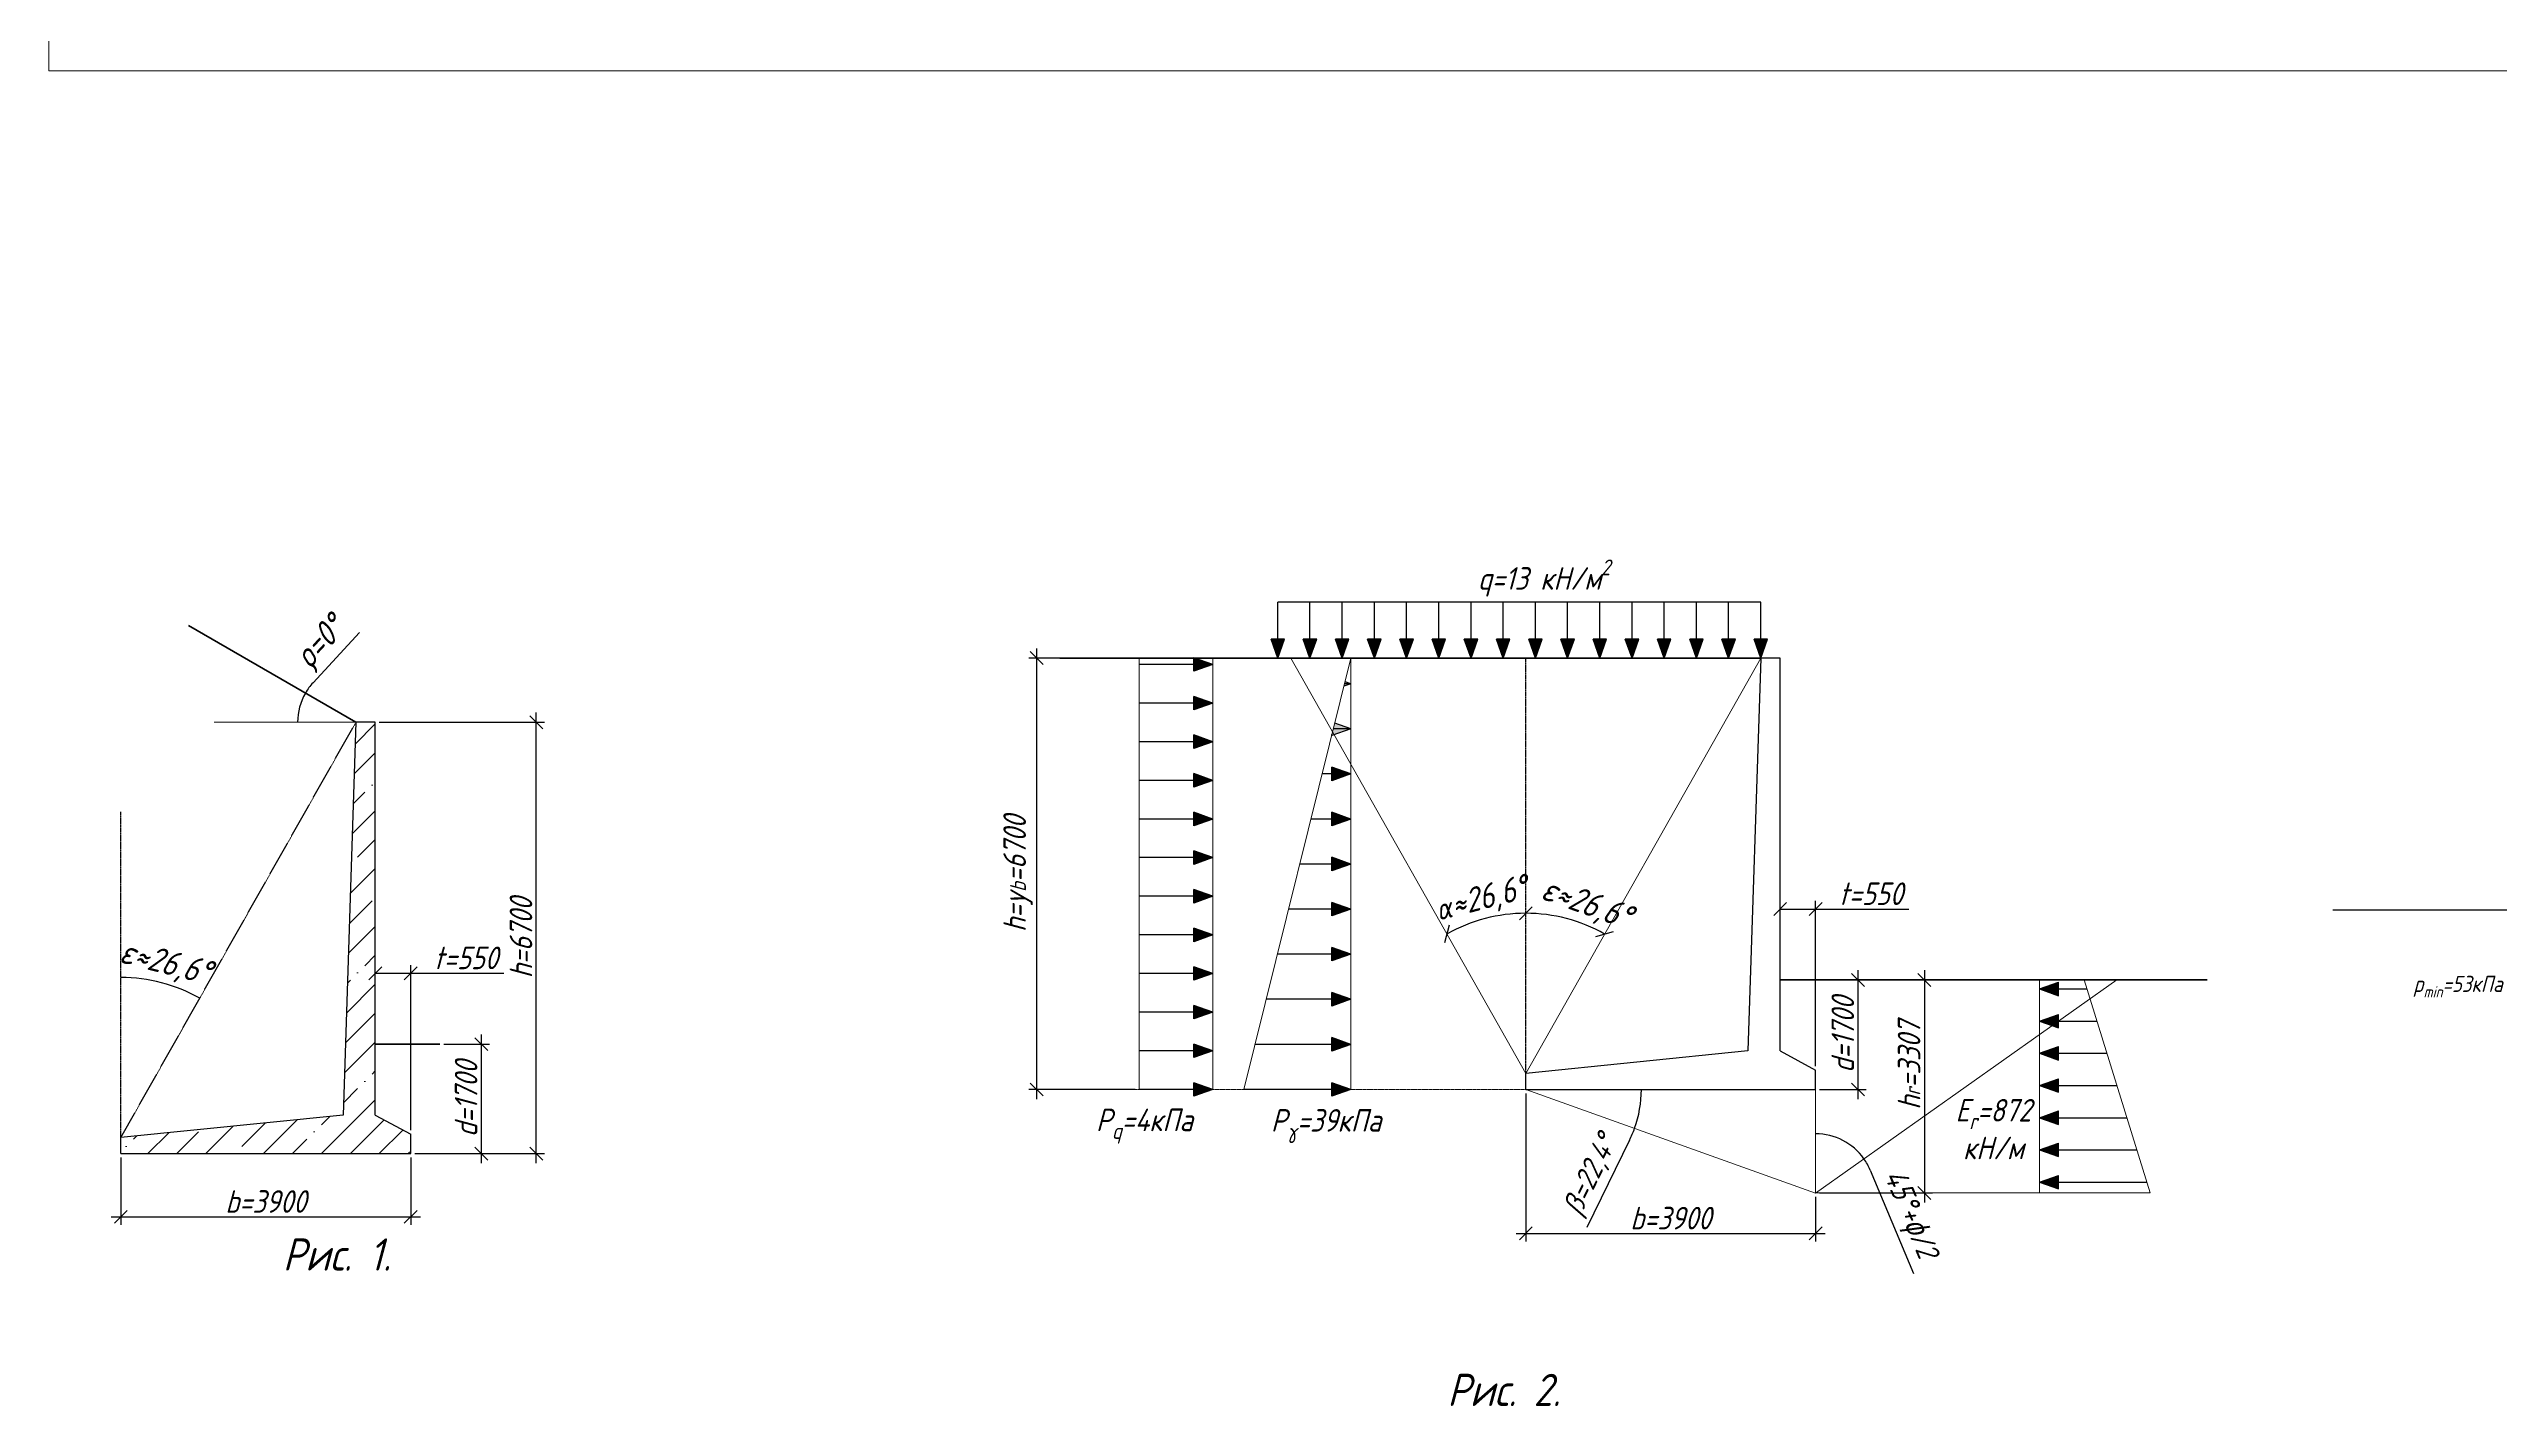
# Model space of a CAD drawing. Header units: millimetres. Extents: x -1004 to 900128, y -352756 to 107728.
# Drawn here: x 1832 to 39871, y -551 to 20523 of the extents above; entities that cross this region are included whole.
import ezdxf

# ---------------------------------------------------------------- set-up
doc = ezdxf.new("R2010")
doc.units = ezdxf.units.MM
doc.linetypes.add('ACAD_ISO02W100', pattern=[15, 12, -3])
doc.linetypes.add('ACAD_ISO04W100', pattern=[30, 24, -3, 0, -3])
for name, color, linetype, lineweight in [('axles', 152, 'ACAD_ISO04W100', 20), ('basic', 95, 'Continuous', 30), ('hatch', 117, 'ACAD_ISO02W100', 25), ('hatching', 225, 'Continuous', 20), ('size', 45, 'Continuous', 20), ('text', 13, 'Continuous', 20), ('thick', 42, 'Continuous', 35), ('thin', 153, 'Continuous', 18)]:
    doc.layers.add(name, color=color, linetype=linetype, lineweight=lineweight)
doc.styles.add('Structures', font='isocpeur.ttf', dxfattribs={"width": 0.85, "oblique": 15})
doc.styles.add('structures 5', font='isocpeur.ttf', dxfattribs={"width": 0.85, "oblique": 15, "height": 5})
doc.dimstyles.new('structures 3.5', dxfattribs={"dimtxt": 3.5, "dimasz": 2, "dimexe": 1.25, "dimexo": 0.625, "dimtad": 1, "dimtxsty": 'Structures', "dimblk": 'OBLIQUE', "dimcen": 2.5, "dimdle": 1.5, "dimadec": 0, "dimazin": 0, "dimtfac": 1, "dimtmove": 0, "dimatfit": 3, "dimfxl": 1, "dimarcsym": 0})

# ---------------------------------------------------------------- blocks, each defined once
blk = doc.blocks.new('*D25')
at = {"layer": 'Defpoints', "color": 0, "transparency": 16777216}
for p in [(6598, 10068), (2948, 8678), (3784, 5959), (2948, 3618), (2948, 3618)]:
    blk.add_point(p, dxfattribs=at)
at = {"layer": 'size', "color": 0, "lineweight": -2, "transparency": 16777216}
blk.add_arc((2948, 3618), 2486, 60.4948, 90, dxfattribs=at)
at = {"layer": 'size', "color": 0, "transparency": 16777216, "insert": (3634, 6308), "char_height": 350, "attachment_point": 5, "rotation": 345.6873, "style": 'Structures'}
blk.add_mtext('{\\H1.08333x;ε≈26,6%%D}', dxfattribs=at)
blk = doc.blocks.new('_None')
blk = doc.blocks.new('_Oblique')
at = {"color": 0, "linetype": 'ByBlock', "lineweight": -2}
blk.add_line((-0.5, -0.5), (0.5, 0.5), dxfattribs=at)
blk = doc.blocks.new('*D27')
at = {"layer": 'Defpoints', "color": 0, "transparency": 16777216}
for p in [(2948, 3368), (7448, 3368), (7448, 2387)]:
    blk.add_point(p, dxfattribs=at)
at = {"layer": 'size', "color": 0, "lineweight": -2, "transparency": 16777216}
for p, q in [((2948, 3306), (2948, 2262)), ((7448, 3306), (7448, 2262)), ((2798, 2387), (7598, 2387))]:
    blk.add_line(p, q, dxfattribs=at)
at = {"layer": 'size', "color": 0, "lineweight": -2, "transparency": 16777216, "xscale": 200, "yscale": 200, "zscale": 200, "rotation": 180}
blk.add_blockref('_Oblique', (2948, 2387), dxfattribs=at)
at = {"layer": 'size', "color": 0, "lineweight": -2, "transparency": 16777216, "xscale": 200, "yscale": 200, "zscale": 200}
blk.add_blockref('_Oblique', (7448, 2387), dxfattribs=at)
at = {"layer": 'size', "color": 0, "transparency": 16777216, "insert": (5198, 2625), "char_height": 350, "attachment_point": 5, "style": 'Structures'}
blk.add_mtext('b=3900', dxfattribs=at)
blk = doc.blocks.new('*D28')
at = {"layer": 'Defpoints', "color": 0, "transparency": 16777216}
for p in [(7898, 5068), (8546, 5068), (7448, 3368)]:
    blk.add_point(p, dxfattribs=at)
at = {"layer": 'size', "color": 0, "lineweight": -2, "transparency": 16777216}
for p, q in [((7960, 5068), (8671, 5068)), ((8546, 3218), (8546, 5218)), ((7510, 3368), (8671, 3368))]:
    blk.add_line(p, q, dxfattribs=at)
at = {"layer": 'size', "color": 0, "lineweight": -2, "transparency": 16777216, "xscale": 200, "yscale": 200, "zscale": 200}
for p, rotation in [((8546, 5068), 90), ((8546, 3368), 270)]:
    blk.add_blockref('_Oblique', p, dxfattribs=dict(at, rotation=rotation))
at = {"layer": 'size', "color": 0, "transparency": 16777216, "insert": (8308, 4218), "char_height": 350, "attachment_point": 5, "rotation": 90, "style": 'Structures'}
blk.add_mtext('d=1700', dxfattribs=at)
blk = doc.blocks.new('*D29')
at = {"layer": 'Defpoints', "color": 0, "transparency": 16777216}
for p in [(6898, 10068), (9398, 10068), (7448, 3368)]:
    blk.add_point(p, dxfattribs=at)
at = {"layer": 'size', "color": 0, "lineweight": -2, "transparency": 16777216}
for p, q in [((6960, 10068), (9523, 10068)), ((9398, 3218), (9398, 10218)), ((7510, 3368), (9523, 3368))]:
    blk.add_line(p, q, dxfattribs=at)
at = {"layer": 'size', "color": 0, "lineweight": -2, "transparency": 16777216, "xscale": 200, "yscale": 200, "zscale": 200}
for p, rotation in [((9398, 10068), 90), ((9398, 3368), 270)]:
    blk.add_blockref('_Oblique', p, dxfattribs=dict(at, rotation=rotation))
at = {"layer": 'size', "color": 0, "transparency": 16777216, "insert": (9160, 6718), "char_height": 350, "attachment_point": 5, "rotation": 90, "style": 'Structures'}
blk.add_mtext('h=6700', dxfattribs=at)
blk = doc.blocks.new('*D30')
at = {"layer": 'Defpoints', "color": 0, "transparency": 16777216}
for p in [(6898, 6170), (6898, 5068), (7448, 3668)]:
    blk.add_point(p, dxfattribs=at)
at = {"layer": 'size', "color": 0, "lineweight": -2, "transparency": 16777216}
for p, q in [((6898, 5131), (6898, 6295)), ((6898, 6170), (7598, 6170)), ((7448, 3731), (7448, 6295)), ((7448, 6170), (8893, 6170))]:
    blk.add_line(p, q, dxfattribs=at)
at = {"layer": 'size', "color": 0, "lineweight": -2, "transparency": 16777216, "xscale": 200, "yscale": 200, "zscale": 200, "rotation": 180}
blk.add_blockref('_Oblique', (6898, 6170), dxfattribs=at)
at = {"layer": 'size', "color": 0, "lineweight": -2, "transparency": 16777216, "xscale": 200, "yscale": 200, "zscale": 200}
blk.add_blockref('_Oblique', (7448, 6170), dxfattribs=at)
at = {"layer": 'size', "color": 0, "transparency": 16777216, "insert": (8308, 6408), "char_height": 350, "attachment_point": 5, "style": 'Structures'}
blk.add_mtext('t=550', dxfattribs=at)
blk = doc.blocks.new('*D31')
at = {"layer": 'Defpoints', "color": 0, "transparency": 16777216}
for p in [(4000, 11568), (4398, 10068), (5705, 10225), (6598, 10068), (6598, 10068)]:
    blk.add_point(p, dxfattribs=at)
at = {"layer": 'size', "color": 0, "lineweight": -2, "transparency": 16777216}
blk.add_line((5932, 10682), (6652, 11464), dxfattribs=at)
for start, end in [(137.3264, 150), (150, 180)]:
    blk.add_arc((6598, 10068), 906, start, end, dxfattribs=at)
at = {"layer": 'size', "color": 0, "transparency": 16777216, "insert": (6065, 11282), "char_height": 350, "attachment_point": 5, "rotation": 47.3264, "style": 'Structures'}
blk.add_mtext('{\\H1.08333x;ρ=0%%D}', dxfattribs=at)
blk = doc.blocks.new('*D32')
at = {"layer": 'Defpoints', "color": 0, "transparency": 16777216}
for p in [(24761, 11065), (28411, 11065), (25185, 7064), (24761, 4615), (24761, 4615)]:
    blk.add_point(p, dxfattribs=at)
at = {"layer": 'size', "color": 0, "lineweight": -2, "transparency": 16777216}
blk.add_arc((24761, 4615), 2486, 60.4948, 90, dxfattribs=at)
at = {"layer": 'size', "color": 0, "lineweight": -2, "transparency": 16777216, "xscale": 200, "yscale": 200, "zscale": 200}
for p, rotation in [((24761, 7101), 180), ((25985, 6778), 330.4948485991387)]:
    blk.add_blockref('_Oblique', p, dxfattribs=dict(at, rotation=rotation))
at = {"layer": 'size', "color": 0, "transparency": 16777216, "insert": (25695, 7229), "char_height": 350, "attachment_point": 5, "rotation": 340.3299, "style": 'Structures'}
blk.add_mtext('{\\H1.08333x;ε≈26,6%%D}', dxfattribs=at)
blk = doc.blocks.new('*D33')
at = {"layer": 'Defpoints', "color": 0, "transparency": 16777216}
for p in [(24761, 4365), (29261, 2758), (29261, 2129)]:
    blk.add_point(p, dxfattribs=at)
at = {"layer": 'size', "color": 0, "lineweight": -2, "transparency": 16777216}
for p, q in [((24761, 4303), (24761, 2004)), ((29261, 2696), (29261, 2004)), ((24611, 2129), (29411, 2129))]:
    blk.add_line(p, q, dxfattribs=at)
at = {"layer": 'size', "color": 0, "lineweight": -2, "transparency": 16777216, "xscale": 200, "yscale": 200, "zscale": 200, "rotation": 180}
blk.add_blockref('_Oblique', (24761, 2129), dxfattribs=at)
at = {"layer": 'size', "color": 0, "lineweight": -2, "transparency": 16777216, "xscale": 200, "yscale": 200, "zscale": 200}
blk.add_blockref('_Oblique', (29261, 2129), dxfattribs=at)
at = {"layer": 'size', "color": 0, "transparency": 16777216, "insert": (27011, 2367), "char_height": 350, "attachment_point": 5, "style": 'Structures'}
blk.add_mtext('b=3900', dxfattribs=at)
blk = doc.blocks.new('*D34')
at = {"layer": 'Defpoints', "color": 0, "transparency": 16777216}
for p in [(28711, 6065), (29920, 6065), (29261, 4365)]:
    blk.add_point(p, dxfattribs=at)
at = {"layer": 'size', "color": 0, "lineweight": -2, "transparency": 16777216}
for p, q in [((29920, 4215), (29920, 6215)), ((28773, 6065), (30045, 6065)), ((29323, 4365), (30045, 4365))]:
    blk.add_line(p, q, dxfattribs=at)
at = {"layer": 'size', "color": 0, "lineweight": -2, "transparency": 16777216, "xscale": 200, "yscale": 200, "zscale": 200}
for p, rotation in [((29920, 6065), 90), ((29920, 4365), 270)]:
    blk.add_blockref('_Oblique', p, dxfattribs=dict(at, rotation=rotation))
at = {"layer": 'size', "color": 0, "transparency": 16777216, "insert": (29683, 5215), "char_height": 350, "attachment_point": 5, "rotation": 90, "style": 'Structures'}
blk.add_mtext('d=1700', dxfattribs=at)
blk = doc.blocks.new('*D35')
at = {"layer": 'Defpoints', "color": 0, "transparency": 16777216}
for p in [(28711, 7167), (28711, 6065), (29261, 4665)]:
    blk.add_point(p, dxfattribs=at)
at = {"layer": 'size', "color": 0, "lineweight": -2, "transparency": 16777216}
for p, q in [((28711, 6128), (28711, 7292)), ((29261, 4728), (29261, 7292)), ((28711, 7167), (29411, 7167)), ((29261, 7167), (30706, 7167))]:
    blk.add_line(p, q, dxfattribs=at)
at = {"layer": 'size', "color": 0, "lineweight": -2, "transparency": 16777216, "xscale": 200, "yscale": 200, "zscale": 200, "rotation": 180}
blk.add_blockref('_Oblique', (28711, 7167), dxfattribs=at)
at = {"layer": 'size', "color": 0, "lineweight": -2, "transparency": 16777216, "xscale": 200, "yscale": 200, "zscale": 200}
blk.add_blockref('_Oblique', (29261, 7167), dxfattribs=at)
at = {"layer": 'size', "color": 0, "transparency": 16777216, "insert": (30121, 7405), "char_height": 350, "attachment_point": 5, "style": 'Structures'}
blk.add_mtext('t=550', dxfattribs=at)
blk = doc.blocks.new('*D36')
at = {"layer": 'Defpoints', "color": 0, "transparency": 16777216}
for p in [(30788, 6065), (29261, 2758), (30949, 2758)]:
    blk.add_point(p, dxfattribs=at)
at = {"layer": 'size', "color": 0, "lineweight": -2, "transparency": 16777216}
for p, q in [((30949, 6215), (30949, 2608)), ((30851, 6065), (31074, 6065)), ((29323, 2758), (31074, 2758))]:
    blk.add_line(p, q, dxfattribs=at)
at = {"layer": 'size', "color": 0, "lineweight": -2, "transparency": 16777216, "xscale": 200, "yscale": 200, "zscale": 200}
for p, rotation in [((30949, 6065), 90), ((30949, 2758), 270)]:
    blk.add_blockref('_Oblique', p, dxfattribs=dict(at, rotation=rotation))
at = {"layer": 'size', "color": 0, "transparency": 16777216, "insert": (30712, 4738), "char_height": 350, "attachment_point": 5, "rotation": 90, "style": 'Structures'}
blk.add_mtext('h{\\H0.7x;\\S^ r;}=3307', dxfattribs=at)
blk = doc.blocks.new('*D37')
at = {"layer": 'Defpoints', "color": 0, "transparency": 16777216}
for p in [(24761, 4365), (24761, 4365), (29261, 4365), (26543, 4160), (29261, 2757)]:
    blk.add_point(p, dxfattribs=at)
at = {"layer": 'size', "color": 0, "lineweight": -2, "transparency": 16777216}
blk.add_line((26372, 3577), (25709, 2220), dxfattribs=at)
for start, end in [(340.3359, 0), (333.9455, 340.3359)]:
    blk.add_arc((24761, 4365), 1794, start, end, dxfattribs=at)
at = {"layer": 'size', "color": 0, "transparency": 16777216, "insert": (25789, 3022), "char_height": 350, "attachment_point": 5, "rotation": 63.9455, "style": 'Structures'}
blk.add_mtext('{\\H0.95833x;β=22,4%%D}', dxfattribs=at)
blk = doc.blocks.new('*D38')
at = {"layer": 'Defpoints', "color": 0, "transparency": 16777216}
for p in [(33940, 6065), (29261, 4365), (29548, 3630), (29261, 2757), (29261, 2757)]:
    blk.add_point(p, dxfattribs=at)
at = {"layer": 'size', "color": 0, "lineweight": -2, "transparency": 16777216}
blk.add_line((30108, 3113), (30781, 1509), dxfattribs=at)
for start, end in [(35.2586, 90), (22.7695, 35.2586)]:
    blk.add_arc((29261, 2757), 919, start, end, dxfattribs=at)
at = {"layer": 'size', "color": 0, "transparency": 16777216, "insert": (30710, 2422), "char_height": 350, "attachment_point": 5, "rotation": 292.7695, "style": 'Structures'}
blk.add_mtext('45%%D+{\\H0.95833x;ϕ/2}', dxfattribs=at)
blk = doc.blocks.new('*D39')
at = {"layer": 'Defpoints', "color": 0, "transparency": 16777216}
for p in [(21111, 11065), (24761, 9675), (23924, 6956), (24761, 4615), (24761, 4615)]:
    blk.add_point(p, dxfattribs=at)
at = {"layer": 'size', "color": 0, "lineweight": -2, "transparency": 16777216}
blk.add_arc((24761, 4615), 2486, 90, 119.5052, dxfattribs=at)
at = {"layer": 'size', "color": 0, "lineweight": -2, "transparency": 16777216, "xscale": 200, "yscale": 200, "zscale": 200, "rotation": 209.5051514008614}
blk.add_blockref('_Oblique', (23536, 6778), dxfattribs=at)
at = {"layer": 'size', "color": 0, "lineweight": -2, "transparency": 16777216, "xscale": 200, "yscale": 200, "zscale": 200}
blk.add_blockref('_Oblique', (24761, 7101), dxfattribs=at)
at = {"layer": 'size', "color": 0, "transparency": 16777216, "insert": (24074, 7304), "char_height": 350, "width": 1326.72, "attachment_point": 5, "rotation": 14.3127, "style": 'Structures'}
blk.add_mtext('{\\H0.95833x;α\\H1.13044x;≈26,6%%D}', dxfattribs=at)
blk = doc.blocks.new('*D40')
at = {"layer": 'Defpoints', "color": 0, "transparency": 16777216}
for p in [(17168, 11065), (18760, 11065), (18760, 4365)]:
    blk.add_point(p, dxfattribs=at)
at = {"layer": 'size', "color": 0, "lineweight": -2, "transparency": 16777216}
for p, q in [((18697, 11065), (17043, 11065)), ((17168, 4215), (17168, 11215)), ((18697, 4365), (17043, 4365))]:
    blk.add_line(p, q, dxfattribs=at)
at = {"layer": 'size', "color": 0, "lineweight": -2, "transparency": 16777216, "xscale": 200, "yscale": 200, "zscale": 200}
for p, rotation in [((17168, 11065), 90), ((17168, 4365), 270)]:
    blk.add_blockref('_Oblique', p, dxfattribs=dict(at, rotation=rotation))
at = {"layer": 'size', "color": 0, "transparency": 16777216, "insert": (16878, 7715), "char_height": 350, "attachment_point": 5, "rotation": 90, "style": 'Structures'}
blk.add_mtext('h=y{\\H0.7x;\\S^ b;}=6700', dxfattribs=at)

msp = doc.modelspace()

# ---------------------------------------------------------------- hatches: boundary and pattern name
at = {"layer": 'basic'}
h = msp.add_hatch(color=256, dxfattribs=at)
h.dxf.hatch_style = 1
h.paths.add_polyline_path([(19607.031, 11069.953), (19901.687, 10965.028), (19607.031, 10965.028)])
h.paths.add_polyline_path([(19607.031, 10965.028), (19901.687, 10965.028), (19607.031, 10860.103)])
h = msp.add_hatch(color=256, dxfattribs=at)
h.dxf.hatch_style = 1
h.paths.add_polyline_path([(20805.629, 11359.685), (20910.554, 11065.028), (20910.554, 11359.685)])
h.paths.add_polyline_path([(20910.554, 11359.685), (20910.554, 11065.028), (21015.479, 11359.685)])
h = msp.add_hatch(color=256, dxfattribs=at)
h.dxf.hatch_style = 1
h.paths.add_polyline_path([(21305.629, 11359.685), (21410.554, 11065.028), (21410.554, 11359.685)])
h.paths.add_polyline_path([(21410.554, 11359.685), (21410.554, 11065.028), (21515.479, 11359.685)])
h = msp.add_hatch(color=256, dxfattribs=at)
h.dxf.hatch_style = 1
h.paths.add_polyline_path([(21805.629, 11359.685), (21910.554, 11065.028), (21910.554, 11359.685)])
h.paths.add_polyline_path([(21910.554, 11359.685), (21910.554, 11065.028), (22015.479, 11359.685)])
h = msp.add_hatch(color=256, dxfattribs=at)
h.dxf.hatch_style = 1
h.paths.add_polyline_path([(22305.629, 11359.685), (22410.554, 11065.028), (22410.554, 11359.685)])
h.paths.add_polyline_path([(22410.554, 11359.685), (22410.554, 11065.028), (22515.479, 11359.685)])
h = msp.add_hatch(color=256, dxfattribs=at)
h.dxf.hatch_style = 1
h.paths.add_polyline_path([(22805.629, 11359.685), (22910.554, 11065.028), (22910.554, 11359.685)])
h.paths.add_polyline_path([(22910.554, 11359.685), (22910.554, 11065.028), (23015.479, 11359.685)])
h = msp.add_hatch(color=256, dxfattribs=at)
h.dxf.hatch_style = 1
h.paths.add_polyline_path([(23305.629, 11359.685), (23410.554, 11065.028), (23410.554, 11359.685)])
h.paths.add_polyline_path([(23410.554, 11359.685), (23410.554, 11065.028), (23515.479, 11359.685)])
h = msp.add_hatch(color=256, dxfattribs=at)
h.dxf.hatch_style = 1
h.paths.add_polyline_path([(23805.629, 11359.685), (23910.554, 11065.028), (23910.554, 11359.685)])
h.paths.add_polyline_path([(23910.554, 11359.685), (23910.554, 11065.028), (24015.479, 11359.685)])
h = msp.add_hatch(color=256, dxfattribs=at)
h.dxf.hatch_style = 1
h.paths.add_polyline_path([(24305.629, 11359.685), (24410.554, 11065.028), (24410.554, 11359.685)])
h.paths.add_polyline_path([(24410.554, 11359.685), (24410.554, 11065.028), (24515.479, 11359.685)])
h = msp.add_hatch(color=256, dxfattribs=at)
h.dxf.hatch_style = 1
h.paths.add_polyline_path([(24805.629, 11359.685), (24910.554, 11065.028), (24910.554, 11359.685)])
h.paths.add_polyline_path([(24910.554, 11359.685), (24910.554, 11065.028), (25015.479, 11359.685)])
h = msp.add_hatch(color=256, dxfattribs=at)
h.dxf.hatch_style = 1
h.paths.add_polyline_path([(25305.629, 11359.685), (25410.554, 11065.028), (25410.554, 11359.685)])
h.paths.add_polyline_path([(25410.554, 11359.685), (25410.554, 11065.028), (25515.479, 11359.685)])
h = msp.add_hatch(color=256, dxfattribs=at)
h.dxf.hatch_style = 1
h.paths.add_polyline_path([(25805.629, 11359.685), (25910.554, 11065.028), (25910.554, 11359.685)])
h.paths.add_polyline_path([(25910.554, 11359.685), (25910.554, 11065.028), (26015.479, 11359.685)])
h = msp.add_hatch(color=256, dxfattribs=at)
h.dxf.hatch_style = 1
h.paths.add_polyline_path([(26305.629, 11359.685), (26410.554, 11065.028), (26410.554, 11359.685)])
h.paths.add_polyline_path([(26410.554, 11359.685), (26410.554, 11065.028), (26515.479, 11359.685)])
h = msp.add_hatch(color=256, dxfattribs=at)
h.dxf.hatch_style = 1
h.paths.add_polyline_path([(26805.629, 11359.685), (26910.554, 11065.028), (26910.554, 11359.685)])
h.paths.add_polyline_path([(26910.554, 11359.685), (26910.554, 11065.028), (27015.479, 11359.685)])
h = msp.add_hatch(color=256, dxfattribs=at)
h.dxf.hatch_style = 1
h.paths.add_polyline_path([(27305.629, 11359.685), (27410.554, 11065.028), (27410.554, 11359.685)])
h.paths.add_polyline_path([(27410.554, 11359.685), (27410.554, 11065.028), (27515.479, 11359.685)])
h = msp.add_hatch(color=256, dxfattribs=at)
h.dxf.hatch_style = 1
h.paths.add_polyline_path([(27805.629, 11359.685), (27910.554, 11065.028), (27910.554, 11359.685)])
h.paths.add_polyline_path([(27910.554, 11359.685), (27910.554, 11065.028), (28015.479, 11359.685)])
h = msp.add_hatch(color=256, dxfattribs=at)
h.dxf.hatch_style = 1
h.paths.add_polyline_path([(28305.629, 11359.685), (28410.554, 11065.028), (28410.554, 11359.685)])
h.paths.add_polyline_path([(28410.554, 11359.685), (28410.554, 11065.028), (28515.479, 11359.685)])
h = msp.add_hatch(color=256, dxfattribs=at)
h.dxf.hatch_style = 1
h.paths.add_polyline_path([(21954.226, 10697.514), (21946.162, 10665.028), (22045.455, 10665.028)])
h.paths.add_polyline_path([(22045.455, 10665.028), (21946.162, 10665.028), (21936.534, 10626.242)])
h.paths.add_polyline_path([(22045.455, 9965.028), (21772.4, 9965.028), (21760.397, 9916.675), (21785.432, 9872.436)])
h.paths.add_polyline_path([(21794.576, 10054.364), (21772.4, 9965.028), (22045.455, 9965.028)])
h.paths.add_polyline_path([(21760.397, 9916.675), (21750.799, 9878.008), (21750.799, 9860.103), (21785.432, 9872.436)])
h = msp.add_hatch(color=256, dxfattribs=at)
h.dxf.hatch_style = 1
h.paths.add_polyline_path([(19607.031, 10469.953), (19901.687, 10365.028), (19607.031, 10365.028)])
h.paths.add_polyline_path([(19607.031, 10365.028), (19901.687, 10365.028), (19607.031, 10260.103)])
h = msp.add_hatch(color=256, dxfattribs=at)
h.dxf.hatch_style = 1
h.paths.add_polyline_path([(19607.031, 9869.953), (19901.687, 9765.028), (19607.031, 9765.028)])
h.paths.add_polyline_path([(19607.031, 9765.028), (19901.687, 9765.028), (19607.031, 9660.103)])
h = msp.add_hatch(color=256, dxfattribs=at)
h.dxf.hatch_style = 1
h.paths.add_polyline_path([(19607.031, 9269.953), (19901.687, 9165.028), (19607.031, 9165.028)])
h.paths.add_polyline_path([(19607.031, 9165.028), (19901.687, 9165.028), (19607.031, 9060.103)])
h = msp.add_hatch(color=256, dxfattribs=at)
h.dxf.hatch_style = 1
h.paths.add_polyline_path([(21750.799, 9369.953), (22045.455, 9265.028), (21750.799, 9265.028)])
h.paths.add_polyline_path([(21750.799, 9265.028), (22045.455, 9265.028), (21750.799, 9160.103)])
h = msp.add_hatch(color=256, dxfattribs=at)
h.dxf.hatch_style = 1
h.paths.add_polyline_path([(19607.031, 8669.953), (19901.687, 8565.028), (19607.031, 8565.028)])
h.paths.add_polyline_path([(19607.031, 8565.028), (19901.687, 8565.028), (19607.031, 8460.103)])
h = msp.add_hatch(color=256, dxfattribs=at)
h.dxf.hatch_style = 1
h.paths.add_polyline_path([(21750.799, 8669.953), (22045.455, 8565.028), (21750.799, 8565.028)])
h.paths.add_polyline_path([(21750.799, 8565.028), (22045.455, 8565.028), (21750.799, 8460.103)])
h = msp.add_hatch(color=256, dxfattribs=at)
h.dxf.hatch_style = 1
h.paths.add_polyline_path([(19607.031, 8069.953), (19901.687, 7965.028), (19607.031, 7965.028)])
h.paths.add_polyline_path([(19607.031, 7965.028), (19901.687, 7965.028), (19607.031, 7860.103)])
h = msp.add_hatch(color=256, dxfattribs=at)
h.dxf.hatch_style = 1
h.paths.add_polyline_path([(21750.799, 7969.953), (22045.455, 7865.028), (21750.799, 7865.028)])
h.paths.add_polyline_path([(21750.799, 7865.028), (22045.455, 7865.028), (21750.799, 7760.103)])
h = msp.add_hatch(color=256, dxfattribs=at)
h.dxf.hatch_style = 1
h.paths.add_polyline_path([(19607.031, 7469.953), (19901.687, 7365.028), (19607.031, 7365.028)])
h.paths.add_polyline_path([(19607.031, 7365.028), (19901.687, 7365.028), (19607.031, 7260.103)])
h = msp.add_hatch(color=256, dxfattribs=at)
h.dxf.hatch_style = 1
h.paths.add_polyline_path([(21750.799, 7269.953), (22045.455, 7165.028), (21750.799, 7165.028)])
h.paths.add_polyline_path([(21750.799, 7165.028), (22045.455, 7165.028), (21750.799, 7060.103)])
h = msp.add_hatch(color=256, dxfattribs=at)
h.dxf.hatch_style = 1
h.paths.add_polyline_path([(19607.031, 6869.953), (19901.687, 6765.028), (19607.031, 6765.028)])
h.paths.add_polyline_path([(19607.031, 6765.028), (19901.687, 6765.028), (19607.031, 6660.103)])
h = msp.add_hatch(color=256, dxfattribs=at)
h.dxf.hatch_style = 1
h.paths.add_polyline_path([(21750.799, 6569.953), (22045.455, 6465.028), (21750.799, 6465.028)])
h.paths.add_polyline_path([(21750.799, 6465.028), (22045.455, 6465.028), (21750.799, 6360.103)])
h = msp.add_hatch(color=256, dxfattribs=at)
h.dxf.hatch_style = 1
h.paths.add_polyline_path([(19607.031, 6269.953), (19901.687, 6165.028), (19607.031, 6165.028)])
h.paths.add_polyline_path([(19607.031, 6165.028), (19901.687, 6165.028), (19607.031, 6060.103)])
h = msp.add_hatch(color=256, dxfattribs=at)
h.dxf.hatch_style = 1
h.paths.add_polyline_path([(21750.799, 5869.953), (22045.455, 5765.028), (21750.799, 5765.028)])
h.paths.add_polyline_path([(21750.799, 5765.028), (22045.455, 5765.028), (21750.799, 5660.103)])
h = msp.add_hatch(color=256, dxfattribs=at)
h.dxf.hatch_style = 1
h.paths.add_polyline_path([(33033.783, 6031.226), (32739.126, 5926.301), (33033.783, 5926.301)])
h.paths.add_polyline_path([(33033.783, 5926.301), (32739.126, 5926.301), (33033.783, 5821.375)])
h = msp.add_hatch(color=256, dxfattribs=at)
h.dxf.hatch_style = 1
h.paths.add_polyline_path([(19607.031, 5669.953), (19901.687, 5565.028), (19607.031, 5565.028)])
h.paths.add_polyline_path([(19607.031, 5565.028), (19901.687, 5565.028), (19607.031, 5460.103)])
h = msp.add_hatch(color=256, dxfattribs=at)
h.dxf.hatch_style = 1
h.paths.add_polyline_path([(33033.783, 5531.226), (32739.126, 5426.301), (33033.783, 5426.301)])
h.paths.add_polyline_path([(33033.783, 5426.301), (32739.126, 5426.301), (33033.783, 5321.375)])
h = msp.add_hatch(color=256, dxfattribs=at)
h.dxf.hatch_style = 1
h.paths.add_polyline_path([(19607.031, 5069.953), (19901.687, 4965.028), (19607.031, 4965.028)])
h.paths.add_polyline_path([(19607.031, 4965.028), (19901.687, 4965.028), (19607.031, 4860.103)])
h = msp.add_hatch(color=256, dxfattribs=at)
h.dxf.hatch_style = 1
h.paths.add_polyline_path([(21750.799, 5169.953), (22045.455, 5065.028), (21750.799, 5065.028)])
h.paths.add_polyline_path([(21750.799, 5065.028), (22045.455, 5065.028), (21750.799, 4960.103)])
h = msp.add_hatch(color=256, dxfattribs=at)
h.dxf.hatch_style = 1
h.paths.add_polyline_path([(33033.783, 5031.226), (32739.126, 4926.301), (33033.783, 4926.301)])
h.paths.add_polyline_path([(33033.783, 4926.301), (32739.126, 4926.301), (33033.783, 4821.375)])
h = msp.add_hatch(color=256, dxfattribs=at)
h.dxf.hatch_style = 1
h.paths.add_polyline_path([(19607.031, 4469.953), (19901.687, 4365.028), (19607.031, 4365.028)])
h.paths.add_polyline_path([(19607.031, 4365.028), (19901.687, 4365.028), (19607.031, 4260.103)])
h = msp.add_hatch(color=256, dxfattribs=at)
h.dxf.hatch_style = 1
h.paths.add_polyline_path([(21750.799, 4469.953), (22045.455, 4365.028), (21750.799, 4365.028)])
h.paths.add_polyline_path([(21750.799, 4365.028), (22045.455, 4365.028), (21750.799, 4260.103)])
h = msp.add_hatch(color=256, dxfattribs=at)
h.dxf.hatch_style = 1
h.paths.add_polyline_path([(33033.783, 4531.226), (32739.126, 4426.301), (33033.783, 4426.301)])
h.paths.add_polyline_path([(33033.783, 4426.301), (32739.126, 4426.301), (33033.783, 4321.375)])
h = msp.add_hatch(color=256, dxfattribs=at)
h.dxf.hatch_style = 1
h.paths.add_polyline_path([(33033.783, 4031.226), (32739.126, 3926.301), (33033.783, 3926.301)])
h.paths.add_polyline_path([(33033.783, 3926.301), (32739.126, 3926.301), (33033.783, 3821.375)])
h = msp.add_hatch(color=256, dxfattribs=at)
h.dxf.hatch_style = 1
h.paths.add_polyline_path([(33033.783, 3531.226), (32739.126, 3426.301), (33033.783, 3426.301)])
h.paths.add_polyline_path([(33033.783, 3426.301), (32739.126, 3426.301), (33033.783, 3321.375)])
h = msp.add_hatch(color=256, dxfattribs=at)
h.dxf.hatch_style = 1
h.paths.add_polyline_path([(33033.783, 3031.226), (32739.126, 2926.301), (33033.783, 2926.301)])
h.paths.add_polyline_path([(33033.783, 2926.301), (32739.126, 2926.301), (33033.783, 2821.375)])
at = {"layer": 'hatching'}
h = msp.add_hatch(dxfattribs=at)
h.set_pattern_fill('ANSI35', color=256, scale=100)
h.paths.add_polyline_path([(6897.722, 10068.139), (6597.722, 10068.139), (6397.722, 3968.139), (2947.722, 3618.139), (2947.722, 3368.139), (7447.722, 3368.139), (7447.722, 3668.139), (6897.722, 3968.139)])

# ---------------------------------------------------------------- linework, layer by layer
at = {"layer": 'axles', "ltscale": 0.2}
msp.add_line((24760.554, 4365.028), (17172.229, 4365.028), dxfattribs=at)
at = {"layer": 'basic'}
for p, q in [((28410.554, 11931.561), (20910.554, 11931.561)), ((20910.554, 11065.028), (20910.554, 11931.561)), ((21410.554, 11065.028), (21410.554, 11931.561)), ((21910.554, 11065.028), (21910.554, 11931.561)), ((22410.554, 11065.028), (22410.554, 11931.561)), ((22910.554, 11065.028), (22910.554, 11931.561)), ((23410.554, 11065.028), (23410.554, 11931.561)), ((23910.554, 11065.028), (23910.554, 11931.561)), ((24410.554, 11065.028), (24410.554, 11931.561)), ((24910.554, 11065.028), (24910.554, 11931.561)), ((25410.554, 11065.028), (25410.554, 11931.561)), ((25910.554, 11065.028), (25910.554, 11931.561)), ((26410.554, 11065.028), (26410.554, 11931.561)), ((26910.554, 11065.028), (26910.554, 11931.561)), ((27410.554, 11065.028), (27410.554, 11931.561)), ((27910.554, 11065.028), (27910.554, 11931.561)), ((28410.554, 11065.028), (28410.554, 11931.561)), ((19901.687, 10965.028), (19607.031, 11069.953)), ((19607.031, 10860.103), (19607.031, 11069.953)), ((20910.554, 11065.028), (20805.629, 11359.685)), ((21015.479, 11359.685), (20805.629, 11359.685)), ((20910.554, 11065.028), (21015.479, 11359.685)), ((21410.554, 11065.028), (21305.629, 11359.685)), ((21515.479, 11359.685), (21305.629, 11359.685)), ((21410.554, 11065.028), (21515.479, 11359.685)), ((21910.554, 11065.028), (21805.629, 11359.685)), ((22015.479, 11359.685), (21805.629, 11359.685)), ((21910.554, 11065.028), (22015.479, 11359.685)), ((22410.554, 11065.028), (22305.629, 11359.685)), ((22515.479, 11359.685), (22305.629, 11359.685)), ((22410.554, 11065.028), (22515.479, 11359.685)), ((22910.554, 11065.028), (22805.629, 11359.685)), ((23015.479, 11359.685), (22805.629, 11359.685)), ((22910.554, 11065.028), (23015.479, 11359.685)), ((23410.554, 11065.028), (23305.629, 11359.685)), ((23515.479, 11359.685), (23305.629, 11359.685)), ((23410.554, 11065.028), (23515.479, 11359.685)), ((23910.554, 11065.028), (23805.629, 11359.685)), ((24015.479, 11359.685), (23805.629, 11359.685)), ((23910.554, 11065.028), (24015.479, 11359.685)), ((24410.554, 11065.028), (24305.629, 11359.685)), ((24515.479, 11359.685), (24305.629, 11359.685)), ((24410.554, 11065.028), (24515.479, 11359.685)), ((24910.554, 11065.028), (24805.629, 11359.685)), ((25015.479, 11359.685), (24805.629, 11359.685)), ((24910.554, 11065.028), (25015.479, 11359.685)), ((25410.554, 11065.028), (25305.629, 11359.685)), ((25515.479, 11359.685), (25305.629, 11359.685)), ((25410.554, 11065.028), (25515.479, 11359.685)), ((25910.554, 11065.028), (25805.629, 11359.685)), ((26015.479, 11359.685), (25805.629, 11359.685)), ((25910.554, 11065.028), (26015.479, 11359.685)), ((26410.554, 11065.028), (26305.629, 11359.685)), ((26515.479, 11359.685), (26305.629, 11359.685)), ((26410.554, 11065.028), (26515.479, 11359.685)), ((26910.554, 11065.028), (26805.629, 11359.685)), ((27015.479, 11359.685), (26805.629, 11359.685)), ((26910.554, 11065.028), (27015.479, 11359.685)), ((27410.554, 11065.028), (27305.629, 11359.685)), ((27515.479, 11359.685), (27305.629, 11359.685)), ((27410.554, 11065.028), (27515.479, 11359.685)), ((27910.554, 11065.028), (27805.629, 11359.685)), ((28015.479, 11359.685), (27805.629, 11359.685)), ((27910.554, 11065.028), (28015.479, 11359.685)), ((28410.554, 11065.028), (28210.554, 4965.028)), ((28410.554, 11065.028), (28305.629, 11359.685)), ((28515.479, 11359.685), (28305.629, 11359.685)), ((28410.554, 11065.028), (28515.479, 11359.685)), ((28710.554, 11065.028), (28410.554, 11065.028)), ((28710.554, 4965.028), (28710.554, 11065.028)), ((19901.687, 10965.028), (18759.82, 10965.028)), ((19901.687, 10965.028), (19607.031, 10860.103)), ((22045.455, 10665.028), (21936.534, 10626.242)), ((22045.455, 10665.028), (21946.162, 10665.028)), ((22045.455, 10665.028), (21954.226, 10697.514)), ((19901.687, 10365.028), (18759.82, 10365.028)), ((19901.687, 10365.028), (19607.031, 10469.953)), ((19607.031, 10260.103), (19607.031, 10469.953)), ((19901.687, 10365.028), (19607.031, 10260.103)), ((6597.722, 10068.139), (6397.722, 3968.139)), ((6897.722, 10068.139), (6597.722, 10068.139)), ((6897.722, 3968.139), (6897.722, 10068.139)), ((22045.455, 9965.028), (21750.799, 9860.103)), ((22045.455, 9965.028), (21772.4, 9965.028)), ((22045.455, 9965.028), (21794.576, 10054.364)), ((19901.687, 9765.028), (18759.82, 9765.028)), ((19901.687, 9765.028), (19607.031, 9869.953)), ((19607.031, 9660.103), (19607.031, 9869.953)), ((19901.687, 9765.028), (19607.031, 9660.103)), ((21750.799, 9860.103), (21750.799, 9878.008)), ((19901.687, 9165.028), (18759.82, 9165.028)), ((19901.687, 9165.028), (19607.031, 9269.953)), ((19607.031, 9060.103), (19607.031, 9269.953)), ((19901.687, 9165.028), (19607.031, 9060.103)), ((22045.455, 9265.028), (21598.637, 9265.028)), ((22045.455, 9265.028), (21750.799, 9369.953)), ((21750.799, 9160.103), (21750.799, 9369.953)), ((22045.455, 9265.028), (21750.799, 9160.103)), ((19901.687, 8565.028), (18759.82, 8565.028)), ((19901.687, 8565.028), (19607.031, 8669.953)), ((19607.031, 8460.103), (19607.031, 8669.953)), ((19901.687, 8565.028), (19607.031, 8460.103)), ((22045.455, 8565.028), (21424.875, 8565.028)), ((22045.455, 8565.028), (21750.799, 8669.953)), ((21750.799, 8460.103), (21750.799, 8669.953)), ((22045.455, 8565.028), (21750.799, 8460.103)), ((19901.687, 7965.028), (19607.031, 8069.953)), ((19607.031, 7860.103), (19607.031, 8069.953)), ((19901.687, 7965.028), (18759.82, 7965.028)), ((19901.687, 7965.028), (19607.031, 7860.103)), ((22045.455, 7865.028), (21251.113, 7865.028)), ((22045.455, 7865.028), (21750.799, 7969.953)), ((21750.799, 7760.103), (21750.799, 7969.953)), ((22045.455, 7865.028), (21750.799, 7760.103)), ((19901.687, 7365.028), (18759.82, 7365.028)), ((19901.687, 7365.028), (19607.031, 7469.953)), ((19607.031, 7260.103), (19607.031, 7469.953)), ((19901.687, 7365.028), (19607.031, 7260.103)), ((22045.455, 7165.028), (21750.799, 7269.953)), ((21750.799, 7060.103), (21750.799, 7269.953)), ((19901.687, 6765.028), (19607.031, 6869.953)), ((19607.031, 6660.103), (19607.031, 6869.953)), ((22045.455, 7165.028), (21077.35, 7165.028)), ((22045.455, 7165.028), (21750.799, 7060.103)), ((40151.977, 7148.744), (37290.694, 7148.744)), ((19901.687, 6765.028), (18759.82, 6765.028)), ((19901.687, 6765.028), (19607.031, 6660.103)), ((22045.455, 6465.028), (21750.799, 6569.953)), ((21750.799, 6360.103), (21750.799, 6569.953)), ((19901.687, 6165.028), (18759.82, 6165.028)), ((19901.687, 6165.028), (19607.031, 6269.953)), ((19607.031, 6060.103), (19607.031, 6269.953)), ((19901.687, 6165.028), (19607.031, 6060.103)), ((22045.455, 6465.028), (20903.588, 6465.028)), ((22045.455, 6465.028), (21750.799, 6360.103)), ((22045.455, 5765.028), (20729.826, 5765.028)), ((22045.455, 5765.028), (21750.799, 5869.953)), ((21750.799, 5660.103), (21750.799, 5869.953)), ((22045.455, 5765.028), (21750.799, 5660.103)), ((32739.126, 5926.301), (33033.783, 6031.226)), ((32739.126, 5926.301), (33475.347, 5926.301)), ((32739.126, 5926.301), (33033.783, 5821.375)), ((33033.783, 5821.375), (33033.783, 6031.226)), ((19901.687, 5565.028), (18759.82, 5565.028)), ((19901.687, 5565.028), (19607.031, 5669.953)), ((19607.031, 5460.103), (19607.031, 5669.953)), ((19901.687, 5565.028), (19607.031, 5460.103)), ((32739.126, 5426.301), (33033.783, 5531.226)), ((32739.126, 5426.301), (33629.836, 5426.301)), ((32739.126, 5426.301), (33033.783, 5321.375)), ((33033.783, 5321.375), (33033.783, 5531.226)), ((19901.687, 4965.028), (18759.82, 4965.028)), ((19901.687, 4965.028), (19607.031, 5069.953)), ((19607.031, 4860.103), (19607.031, 5069.953)), ((19901.687, 4965.028), (19607.031, 4860.103)), ((22045.455, 5065.028), (20556.063, 5065.028)), ((22045.455, 5065.028), (21750.799, 5169.953)), ((21750.799, 4960.103), (21750.799, 5169.953)), ((22045.455, 5065.028), (21750.799, 4960.103)), ((28210.554, 4965.028), (24760.554, 4615.028)), ((28710.554, 4965.028), (29260.554, 4665.028)), ((32739.126, 4926.301), (33033.783, 5031.226)), ((33033.783, 4821.375), (33033.783, 5031.226)), ((24760.554, 4365.028), (24760.554, 4615.028)), ((29260.554, 4365.028), (29260.554, 4665.028)), ((32739.126, 4926.301), (33784.325, 4926.301)), ((32739.126, 4926.301), (33033.783, 4821.375)), ((19901.687, 4365.028), (18759.82, 4365.028)), ((19901.687, 4365.028), (19607.031, 4469.953)), ((19607.031, 4260.103), (19607.031, 4469.953)), ((19901.687, 4365.028), (19607.031, 4260.103)), ((22045.455, 4365.028), (20382.301, 4365.028)), ((22045.455, 4365.028), (21750.799, 4469.953)), ((21750.799, 4260.103), (21750.799, 4469.953)), ((22045.455, 4365.028), (21750.799, 4260.103)), ((24760.554, 4365.028), (29260.554, 4365.028)), ((32739.126, 4426.301), (33033.783, 4531.226)), ((32739.126, 4426.301), (33938.814, 4426.301)), ((32739.126, 4426.301), (33033.783, 4321.375)), ((33033.783, 4321.375), (33033.783, 4531.226)), ((6397.722, 3968.139), (2947.722, 3618.139)), ((6897.722, 3968.139), (7447.722, 3668.139)), ((32739.126, 3926.301), (33033.783, 4031.226)), ((32739.126, 3926.301), (34093.303, 3926.301)), ((32739.126, 3926.301), (33033.783, 3821.375)), ((33033.783, 3821.375), (33033.783, 4031.226)), ((2947.722, 3368.139), (2947.722, 3618.139)), ((7447.722, 3368.139), (7447.722, 3668.139)), ((32739.126, 3426.301), (33033.783, 3531.226)), ((32739.126, 3426.301), (34247.791, 3426.301)), ((32739.126, 3426.301), (33033.783, 3321.375)), ((33033.783, 3321.375), (33033.783, 3531.226)), ((2947.722, 3368.139), (7447.722, 3368.139)), ((32739.126, 2926.301), (33033.783, 3031.226)), ((32739.126, 2926.301), (34402.28, 2926.301)), ((32739.126, 2926.301), (33033.783, 2821.375)), ((33033.783, 2821.375), (33033.783, 3031.226))]:
    msp.add_line(p, q, dxfattribs=at)
msp.add_lwpolyline([(40151.977, 7148.744), (37290.694, 7148.744)], dxfattribs=at)
at = {"layer": 'hatch', "ltscale": 0.4}
for p, q in [((24760.554, 4615.028), (24760.554, 11065.028)), ((2947.722, 3618.139), (6597.722, 10068.139)), ((2947.722, 3618.139), (2947.722, 8678.267))]:
    msp.add_line(p, q, dxfattribs=at)
at = {"layer": 'thick'}
for p, q in [((6597.722, 10068.139), (3999.646, 11568.139)), ((28410.554, 11065.028), (17524.46, 11065.028)), ((28710.554, 6065.028), (35341.921, 6065.028)), ((6897.722, 5068.139), (7897.722, 5068.139))]:
    msp.add_line(p, q, dxfattribs=at)
at = {"layer": 'thin'}
for p, q in [((1832.118, 20185.653), (1832.118, 62185.653)), ((61232.118, 20185.653), (1832.118, 20185.653)), ((18759.82, 4365.028), (18759.82, 11065.028)), ((19901.687, 4365.028), (19901.687, 11065.028)), ((20382.301, 4365.028), (22045.455, 11065.028)), ((22045.455, 4365.028), (22045.455, 11065.028)), ((6597.722, 10068.139), (4397.722, 10068.139)), ((29260.554, 2756.974), (33939.851, 6065.028)), ((32739.126, 6065.028), (32739.126, 2758.028)), ((34454.273, 2758.028), (33432.483, 6065.028)), ((24760.554, 4365.028), (29260.554, 2756.974)), ((29260.554, 4365.028), (29260.554, 2756.974)), ((29260.554, 2758.028), (32739.126, 2758.028)), ((32739.126, 2758.028), (34454.273, 2758.028))]:
    msp.add_line(p, q, dxfattribs=at)
at = {"layer": 'thin', "ltscale": 0.4}
for q in [(21110.554, 11065.028), (28410.554, 11065.028)]:
    msp.add_line((24760.554, 4615.028), q, dxfattribs=at)
at = {"layer": 'thin'}
for points in [[(6285.614, 10248.334), (4048.517, 11539.923)], [(28410.554, 11065.028), (17524.46, 11065.028)], [(28710.554, 6065.028), (35341.921, 6065.028)], [(6897.722, 5066.4), (7897.722, 5068.139)]]:
    msp.add_lwpolyline(points, dxfattribs=at)

# ---------------------------------------------------------------- texts
at = {"layer": 'text', "attachment_point": 5, "style": 'structures 5'}
for s, insert, char_height, width in [('\\A1;q=13 кН/м{\\H0.7x;\\S2^ ;}', (25042.954, 12307.276), 350, 2511.65502), ('\\A1;p{\\H0.7x;\\S^ min;}=53кПа', (39234.228, 5961.799), 250, 1724.15503), ('\\A1;E{\\H0.7x;\\S^ r;\\H1.42857x;=872 кН/м}', (32021.62, 3749.219), 350, 301.91968), ('\\A1;P{\\H0.7x;\\S^ q;\\H1.42857x;=4кПа}', (18840.485, 3832.566), 350, 3024.47964), ('\\A1;P{\\H0.67083x;\\S^ γ;}=39кПа', (21660.578, 3831.716), 350, 2245.88885), ('Рис. 1.', (6300.004, 1801.514), 500, 2515.89751), ('Рис. 2.', (24419.852, -301.076), 500, 2515.89751)]:
    msp.add_mtext(s, dxfattribs=dict(at, insert=insert, char_height=char_height, width=width))

# ---------------------------------------------------------------- dimensions: what is measured, and where the dimension line sits
at = {"layer": 'size'}
for base, line1, line2, text, picture, middle in [((5705.464, 10225.468), ((6597.722, 10068.139), (3999.646, 11568.139)), ((6597.722, 10068.139), (4397.722, 10068.139)), '{\\H1.08333x;ρ=0%%D}', '*D31', (6064.63, 11282.379)), ((29548.418, 3630.096), ((29260.554, 2756.974), (33939.851, 6065.028)), ((29260.554, 4365.028), (29260.554, 2756.974)), '45%%D+{\\H0.95833x;ϕ/2}', '*D38', (30710.186, 2422.376)), ((26542.943, 4160.226), ((24760.554, 4365.028), (29260.554, 2756.974)), ((24760.554, 4365.028), (29260.554, 4365.028)), '{\\H0.95833x;β=22,4%%D}', '*D37', (25788.599, 3021.698))]:
    dim = msp.add_angular_dim_2l(base=base, line1=line1, line2=line2, text=text, dimstyle='structures 3.5', override={"dimscale": 0, "dimblk1": 'None', "dimblk2": 'None', "dimsah": 1}, dxfattribs=at)
    dim.commit()
    dim.dimension.update_dxf_attribs({"geometry": picture, "text_midpoint": middle})
for base, p1, p2, text, picture, middle in [((17168.479, 11065.028), (18759.82, 4365.028), (18759.82, 11065.028), 'h=y{\\H0.7x;\\S^ b;}=<>', '*D40', (16878.479, 7715.028)), ((9397.722, 10068.139), (7447.722, 3368.139), (6897.722, 10068.139), 'h=6700', '*D29', (9160.222, 6718.139)), ((29920.347, 6065.028), (29260.554, 4365.028), (28710.554, 6065.028), 'd=1700', '*D34', (29682.847, 5215.028)), ((8545.797, 5068.139), (7447.722, 3368.139), (7897.722, 5068.139), 'd=1700', '*D28', (8308.297, 4218.139))]:
    dim = msp.add_linear_dim(base=base, p1=p1, p2=p2, angle=90, text=text, dimstyle='structures 3.5', dxfattribs=at)
    dim.commit()
    dim.dimension.update_dxf_attribs({"geometry": picture, "text_midpoint": middle})
for base, line1, line2, text, override, picture, middle in [((23923.914, 6955.52), ((24760.554, 4615.028), (21110.554, 11065.028)), ((24760.554, 4615.028), (24760.554, 9675.156)), '{\\H0.95833x;α\\H1.13044x;≈26,6%%D}', {"dimscale": 0, "dimblk1": 'Oblique', "dimblk2": 'Oblique', "dimsah": 1}, '*D39', (24146.094, 7023.41)), ((25185.113, 7064.031), ((24760.554, 4615.028), (28410.554, 11065.028)), ((24760.554, 4615.028), (24760.554, 11065.028)), '{\\H1.08333x;ε≈26,6%%D}', {"dimscale": 0, "dimblk1": 'Oblique', "dimblk2": 'Oblique', "dimsah": 1}, '*D32', (25597.193, 6955.52)), ((3784.362, 5958.63), ((2947.722, 3618.139), (6597.722, 10068.139)), ((2947.722, 3618.139), (2947.722, 8678.267)), '{\\H1.08333x;ε≈26,6%%D}', {"dimscale": 0, "dimblk1": 'None', "dimblk2": 'None', "dimsah": 1}, '*D25', (3562.182, 6026.521))]:
    dim = msp.add_angular_dim_2l(base=base, line1=line1, line2=line2, text=text, dimstyle='structures 3.5', override=override, dxfattribs=at)
    dim.commit()
    dim.dimension.update_dxf_attribs({"geometry": picture, "text_midpoint": middle, "dimtype": 162})
for base, p1, p2, picture, middle in [((28710.554, 7167.051), (29260.554, 4665.028), (28710.554, 6065.028), '*D35', (30120.644, 7167.051)), ((6897.722, 6170.162), (7447.722, 3668.139), (6897.722, 5068.139), '*D30', (8307.812, 6170.162))]:
    dim = msp.add_linear_dim(base=base, p1=p1, p2=p2, text='t=550', dimstyle='structures 3.5', dxfattribs=at)
    dim.commit()
    dim.dimension.update_dxf_attribs({"geometry": picture, "text_midpoint": middle, "dimtype": 160})
dim = msp.add_linear_dim(base=(30949.36, 2758.028), p1=(30788.093, 6065.028), p2=(29260.554, 2758.028), angle=90, text='h{\\H0.7x;\\S^ r;}=<>', dimstyle='structures 3.5', dxfattribs=at)
dim.commit()
dim.dimension.update_dxf_attribs({"geometry": '*D36', "text_midpoint": (30949.36, 4738.401), "dimtype": 160})
for base, p1, p2, picture, middle in [((29260.554, 2129.045), (24760.554, 4365.028), (29260.554, 2758.028), '*D33', (27010.554, 2366.545)), ((7447.722, 2387.215), (2947.722, 3368.139), (7447.722, 3368.139), '*D27', (5197.722, 2624.715))]:
    dim = msp.add_linear_dim(base=base, p1=p1, p2=p2, text='b=3900', dimstyle='structures 3.5', dxfattribs=at)
    dim.commit()
    dim.dimension.update_dxf_attribs({"geometry": picture, "text_midpoint": middle})

doc.saveas('drawing.dxf')
